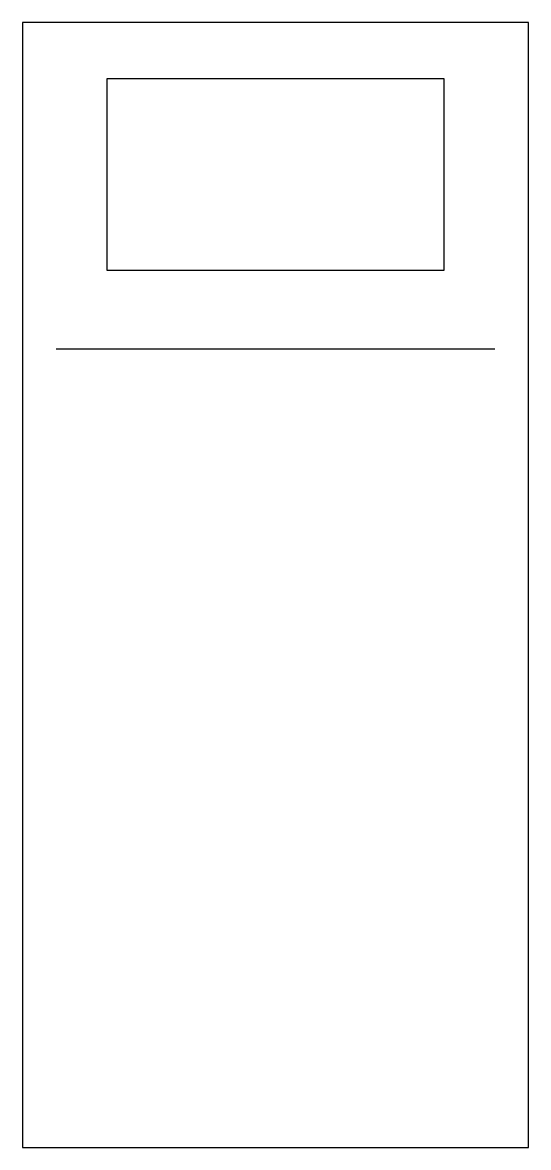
# Model space of a CAD drawing. Header units: millimetres. Extents: x 0 to 900, y 0 to 2000.
import ezdxf

# ---------------------------------------------------------------- set-up
doc = ezdxf.new("R2010")
doc.units = ezdxf.units.MM

msp = doc.modelspace()

# ---------------------------------------------------------------- linework, layer by layer
msp.add_line((60, 1420), (840, 1420))
for points in [[(0, 0), (900, 0), (900, 2000), (0, 2000)], [(150, 1560), (750, 1560), (750, 1900), (150, 1900)]]:
    msp.add_lwpolyline(points, close=True)

doc.saveas('drawing.dxf')
